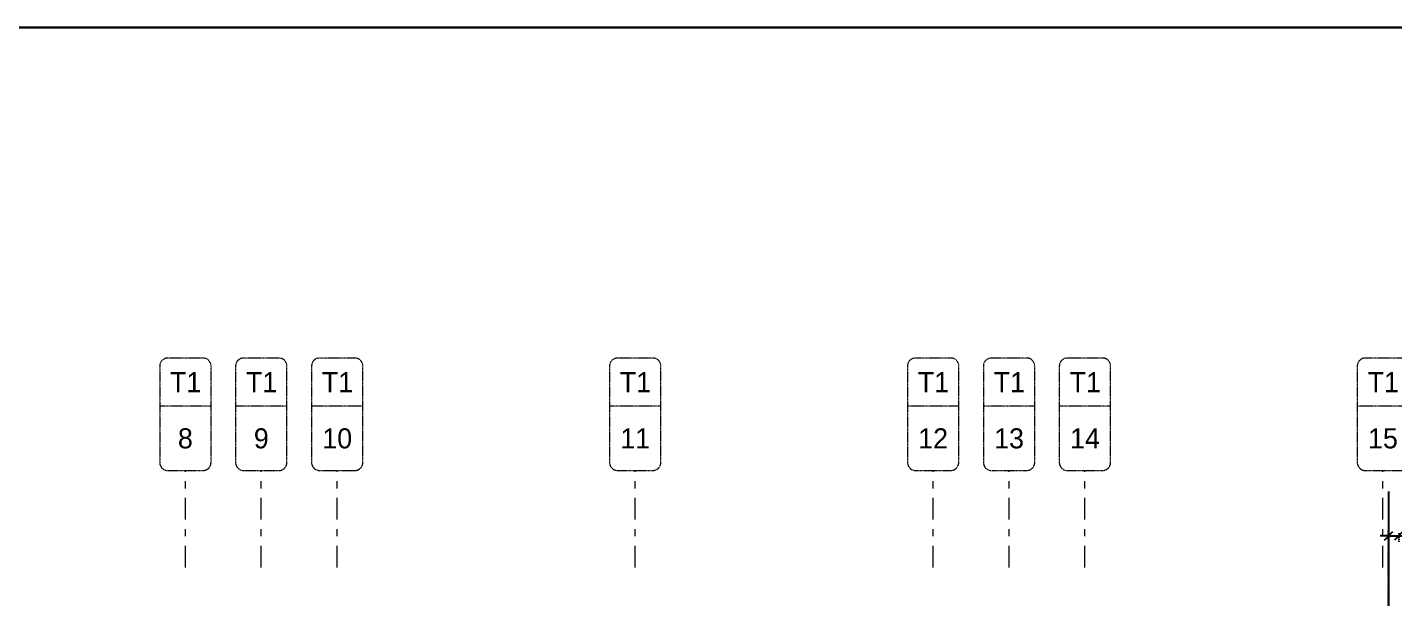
# Model space of a CAD drawing. Header units: millimetres. Extents: x 1078357 to 2594950, y -4969473 to -4636555.
# Drawn here: x 2304140 to 2327986, y -4646938 to -4636994 of the extents above; entities that cross this region are included whole.
import ezdxf
from ezdxf.enums import TextEntityAlignment as Align

# ---------------------------------------------------------------- set-up
doc = ezdxf.new("R2010")
doc.units = ezdxf.units.MM
doc.header["$PDMODE"] = 35
for name, pattern in [('CENTER', [2, 1.25, -0.25, 0.25, -0.25]), ('CONTINOUS', [0]), ('DGN STYLE 7', [8.34, 3.75, -1.67, 1.25, -1.67]), ('DOT', [0.25, 0, -0.25]), ('HIDDEN', [0.375, 0.25, -0.125])]:
    doc.linetypes.add(name, pattern=pattern)
doc.layers.get('0').update_dxf_attribs({"lineweight": 0})
doc.layers.get('Defpoints').update_dxf_attribs({"lineweight": 0})
for name, color, linetype, lineweight in [('A-_ANOTDIMA_D-', 6, 'Continuous', 13), ('A-_ANOTGRID_E-', 8, 'DGN STYLE 7', 13), ('Boundary', 40, 'Continuous', 30), ('GRID LINE', 8, 'Continuous', 0)]:
    doc.layers.add(name, color=color, linetype=linetype, lineweight=lineweight)
doc.layers.add('EXPANSION JOINT', color=10, linetype='HIDDEN')
doc.layers.add('EXPANTION JOINT', color=240, linetype='Continuous')
doc.styles.add('Roman', font='romans')
doc.styles.get("Standard").update_dxf_attribs({"font": 'Adani Regular.ttf', "height": 500})
doc.dimstyles.new('HARESH', dxfattribs={"dimtxt": 150, "dimasz": 75, "dimexe": 0, "dimexo": 0, "dimgap": 25, "dimtad": 1, "dimdec": 0, "dimdsep": 46, "dimtxsty": 'Roman', "dimblk": 'OBLIQUE', "dimcen": 225, "dimdle": 25, "dimclrd": 2, "dimclre": 2, "dimclrt": 7, "dimadec": 8, "dimazin": 1, "dimtfac": 1, "dimtdec": 0, "dimtmove": 0, "dimatfit": 0, "dimfxl": 1, "dimlwd": -1, "dimlwe": -1, "dimarcsym": 0})

# ---------------------------------------------------------------- blocks, each defined once
blk = doc.blocks.new('_Oblique')
at = {"color": 0, "linetype": 'ByBlock', "lineweight": -2}
blk.add_line((-0.5, -0.5), (0.5, 0.5), dxfattribs=at)
blk = doc.blocks.new('*D1147')
at = {"layer": 'Defpoints', "color": 0, "linetype": 'CONTINOUS', "ltscale": 0.5, "transparency": 16777216}
for p in [(2328073, -4645812, 3), (2328073, -4645862), (2327898, -4647825, 0)]:
    blk.add_point(p, dxfattribs=at)
at = {"layer": 'EXPANTION JOINT', "color": 2, "linetype": 'DOT', "ltscale": 0.5, "transparency": 16777216}
for p, q in [((2327898, -4647825), (2327898, -4645762)), ((2328073, -4645812), (2328073, -4645962))]:
    blk.add_line(p, q, dxfattribs=at)
at = {"layer": 'EXPANTION JOINT', "color": 2, "linetype": 'CONTINOUS', "ltscale": 0.5, "transparency": 16777216}
for p, q in [((2327898, -4645862), (2327748, -4645862)), ((2327898, -4645862), (2328073, -4645862)), ((2328073, -4645862), (2331437, -4645862))]:
    blk.add_line(p, q, dxfattribs=at)
at = {"layer": 'EXPANTION JOINT', "color": 2, "linetype": 'CONTINOUS', "ltscale": 0.5, "transparency": 16777216, "xscale": 150, "yscale": 150, "zscale": 150}
blk.add_blockref('_Oblique', (2327898, -4645862), dxfattribs=at)
at = {"layer": 'EXPANTION JOINT', "color": 2, "linetype": 'CONTINOUS', "ltscale": 0.5, "transparency": 16777216, "xscale": 150, "yscale": 150, "zscale": 150, "rotation": 180}
blk.add_blockref('_Oblique', (2328073, -4645862), dxfattribs=at)
at = {"layer": 'EXPANTION JOINT', "color": 7, "linetype": 'CONTINOUS', "ltscale": 0.5, "transparency": 16777216, "char_height": 225, "attachment_point": 5, "style": 'Roman'}
for s, insert in [('175mm', (2329905, -4645674)), ('EXPANSION JOINT ', (2329905, -4646049))]:
    blk.add_mtext(s, dxfattribs=dict(at, insert=insert))
blk = doc.blocks.new('Tower grid nomenclature-ex')
at = {"layer": 'A-_ANOTGRID_E-'}
blk.add_lwpolyline([(-1250, -600), (1750, -600, 0.414214), (2000, -350), (2000, 750, 0.414214), (1750, 1000), (-1250, 1000, 0.414214), (-1500, 750), (-1500, -350, 0.414214)], format="xyb", close=True, dxfattribs=at)
blk.add_lwpolyline([(0, 1000), (0, -600)], dxfattribs=at)
at = {"layer": 'A-_ANOTGRID_E-', "flags": 8}
for p in [(-1235, 400), (1788, 400)]:
    blk.add_attdef('GRID', text='', height=625, dxfattribs=at).set_placement(p, align=Align.MIDDLE_CENTER)
blk = doc.blocks.new('T1')
at = {"layer": 'GRID LINE', "linetype": 'DGN STYLE 7', "ltscale": 100, "elevation": 0}
for points in [[(63086, -31827), (63086, -30138)], [(64411, -31827), (64411, -30138)], [(65736, -31827), (65736, -30138)], [(70936, -31827), (70936, -30138)], [(76136, -31827), (76136, -30138)], [(77461, -31827), (77461, -30138)], [(78786, -31827), (78786, -30138)], [(83986, -31827), (83986, -30138)]]:
    blk.add_lwpolyline(points, dxfattribs=at)
at = {"layer": 'GRID LINE'}
ref = blk.add_blockref('Tower grid nomenclature-ex', (62974, -29018, 0), dxfattribs=dict(at, xscale=0.56, yscale=0.56, zscale=0.56, rotation=270))
ref.add_attrib('GRID', '8', dxfattribs={"layer": 'A-_ANOTGRID_E-', "height": 350}).set_placement((63086, -29578, 0), align=Align.MIDDLE_CENTER)
ref.add_attrib('GRID', 'T1', dxfattribs={"layer": 'A-_ANOTGRID_E-', "height": 350}).set_placement((63091, -28598, 0), align=Align.MIDDLE_CENTER)
ref = blk.add_blockref('Tower grid nomenclature-ex', (64299, -29018, 0), dxfattribs=dict(at, xscale=0.56, yscale=0.56, zscale=0.56, rotation=270))
ref.add_attrib('GRID', '9', dxfattribs={"layer": 'A-_ANOTGRID_E-', "height": 350}).set_placement((64411, -29578, 0), align=Align.MIDDLE_CENTER)
ref.add_attrib('GRID', 'T1', dxfattribs={"layer": 'A-_ANOTGRID_E-', "height": 350}).set_placement((64416, -28598, 0), align=Align.MIDDLE_CENTER)
ref = blk.add_blockref('Tower grid nomenclature-ex', (65624, -29018, 0), dxfattribs=dict(at, xscale=0.56, yscale=0.56, zscale=0.56, rotation=270))
ref.add_attrib('GRID', '10', dxfattribs={"layer": 'A-_ANOTGRID_E-', "height": 350}).set_placement((65736, -29578, 0), align=Align.MIDDLE_CENTER)
ref.add_attrib('GRID', 'T1', dxfattribs={"layer": 'A-_ANOTGRID_E-', "height": 350}).set_placement((65741, -28598, 0), align=Align.MIDDLE_CENTER)
ref = blk.add_blockref('Tower grid nomenclature-ex', (70824, -29018, 0), dxfattribs=dict(at, xscale=0.56, yscale=0.56, zscale=0.56, rotation=270))
ref.add_attrib('GRID', '11', dxfattribs={"layer": 'A-_ANOTGRID_E-', "height": 350}).set_placement((70936, -29578, 0), align=Align.MIDDLE_CENTER)
ref.add_attrib('GRID', 'T1', dxfattribs={"layer": 'A-_ANOTGRID_E-', "height": 350}).set_placement((70941, -28598, 0), align=Align.MIDDLE_CENTER)
ref = blk.add_blockref('Tower grid nomenclature-ex', (76024, -29018, 0), dxfattribs=dict(at, xscale=0.56, yscale=0.56, zscale=0.56, rotation=270))
ref.add_attrib('GRID', '12', dxfattribs={"layer": 'A-_ANOTGRID_E-', "height": 350}).set_placement((76136, -29578, 0), align=Align.MIDDLE_CENTER)
ref.add_attrib('GRID', 'T1', dxfattribs={"layer": 'A-_ANOTGRID_E-', "height": 350}).set_placement((76141, -28598, 0), align=Align.MIDDLE_CENTER)
ref = blk.add_blockref('Tower grid nomenclature-ex', (77349, -29018, 0), dxfattribs=dict(at, xscale=0.56, yscale=0.56, zscale=0.56, rotation=270))
ref.add_attrib('GRID', '13', dxfattribs={"layer": 'A-_ANOTGRID_E-', "height": 350}).set_placement((77461, -29578, 0), align=Align.MIDDLE_CENTER)
ref.add_attrib('GRID', 'T1', dxfattribs={"layer": 'A-_ANOTGRID_E-', "height": 350}).set_placement((77466, -28598, 0), align=Align.MIDDLE_CENTER)
ref = blk.add_blockref('Tower grid nomenclature-ex', (78674, -29018, 0), dxfattribs=dict(at, xscale=0.56, yscale=0.56, zscale=0.56, rotation=270))
ref.add_attrib('GRID', '14', dxfattribs={"layer": 'A-_ANOTGRID_E-', "height": 350}).set_placement((78786, -29578, 0), align=Align.MIDDLE_CENTER)
ref.add_attrib('GRID', 'T1', dxfattribs={"layer": 'A-_ANOTGRID_E-', "height": 350}).set_placement((78791, -28598, 0), align=Align.MIDDLE_CENTER)
ref = blk.add_blockref('Tower grid nomenclature-ex', (83874, -29018, 0), dxfattribs=dict(at, xscale=0.56, yscale=0.56, zscale=0.56, rotation=270))
ref.add_attrib('GRID', '15', dxfattribs={"layer": 'A-_ANOTGRID_E-', "height": 350}).set_placement((83986, -29578, 0), align=Align.MIDDLE_CENTER)
ref.add_attrib('GRID', 'T1', dxfattribs={"layer": 'A-_ANOTGRID_E-', "height": 350}).set_placement((83991, -28598, 0), align=Align.MIDDLE_CENTER)

msp = doc.modelspace()

# ---------------------------------------------------------------- linework, layer by layer
at = {"layer": 'Boundary', "ltscale": 700, "elevation": 0}
msp.add_lwpolyline([(2273994, -4636994.1), (2377150.9, -4636994.1), (2377150.9, -4680490.6), (2273994, -4680490.6)], close=True, dxfattribs=at)
at = {"layer": 'EXPANSION JOINT'}
msp.add_line((2327897.8, -4645085.2, 0), (2327897.8, -4665417.7, 0), dxfattribs=at)

# ---------------------------------------------------------------- block references
at = {"layer": 'A-_ANOTDIMA_D-', "color": 2, "linetype": 'CENTER', "ltscale": 700}
msp.add_blockref('T1', (2243812.2, -4614582.5, 0), dxfattribs=at)

# ---------------------------------------------------------------- dimensions: what is measured, and where the dimension line sits
at = {"layer": 'EXPANTION JOINT', "linetype": 'CONTINOUS', "ltscale": 0.5}
dim = msp.add_linear_dim(base=(2328072.8, -4645861.9, -2.8), p1=(2327897.8, -4647824.8, -2.8), p2=(2328072.8, -4645811.5, 0), text='175mm\\XEXPANSION JOINT ', dimstyle='HARESH', override={"dimtxt": 225, "dimasz": 150, "dimexe": 100, "dimgap": 75, "dimtxsty": 'Roman', "dimdle": 1, "dimfxl": 500, "dimarcsym": 1}, dxfattribs=at)
dim.commit()
dim.dimension.update_dxf_attribs({"geometry": '*D1147', "text_midpoint": (2329904.9, -4645861.9, -2.8)})

doc.saveas('drawing.dxf')
